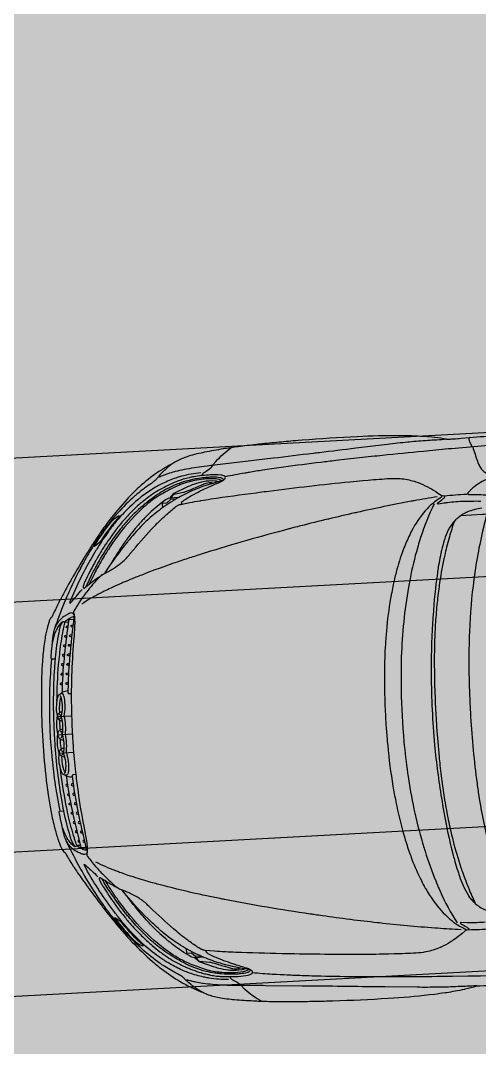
# Model space of a CAD drawing. Header units: millimetres. Extents: x 2622 to 2811, y 687 to 801.
# Drawn here: x 2656.037 to 2656.834, y 752.595 to 754.377 of the extents above; entities that cross this region are included whole.
import ezdxf

# ---------------------------------------------------------------- set-up
doc = ezdxf.new("R2010")
doc.units = ezdxf.units.MM
for name, color, linetype in [('automobile', 251, 'Continuous'), ('Quote', 252, 'Continuous'), ('Verde', 84, 'Continuous')]:
    doc.layers.add(name, color=color, linetype=linetype)
pattern_1 = [(0, (1295.01577, 297.66502), (0.0396875, 0.079375), [0, -0.079375])]

msp = doc.modelspace()

# ---------------------------------------------------------------- hatches: boundary and pattern name
at = {"layer": 'Verde'}
h = msp.add_hatch(dxfattribs=at)
h.set_pattern_fill('DOTS', color=256, scale=0.05, style=0)
h.set_pattern_definition(pattern_1)
h.paths.add_polyline_path([(2656.8528, 756.7765, -1), (2658.3051, 756.7765, -1)], flags=16)
h.paths.add_polyline_path([(2655.9701, 760.0463, -1), (2657.4224, 760.0463, -1)], flags=16)
h.paths.add_polyline_path([(2658.428, 756.4017, -1), (2659.8803, 756.4017, -1)], flags=16)
h.paths.add_polyline_path([(2658.9701, 752.7161, -1), (2658.7201, 752.7161, -1)], flags=16)
h.paths.add_polyline_path([(2656.7558, 761.5113), (2656.7758, 762.9548), (2658.6865, 763.0368), (2658.6729, 761.5342)], flags=16)
h.paths.add_polyline_path([(2648.2697, 763.5066, -1), (2649.7221, 763.5066, -1)], flags=16)
h.paths.add_polyline_path([(2661.1981, 756.1648, -1), (2662.6504, 756.1648, -1)], flags=16)
h.paths.add_polyline_path([(2645.2156, 762.8484, -1), (2646.6679, 762.8484, -1)], flags=16)
h.paths.add_polyline_path([(2666.8084, 756.1168, -1), (2665.3561, 756.1168, -1)], flags=16)
h.paths.add_polyline_path([(2668.5196, 756.0849, -1), (2667.0672, 756.0849, -1)], flags=16)
h.paths.add_polyline_path([(2659.2398, 753.4688), (2659.7778, 753.4688), (2659.7778, 753.7977), (2659.2398, 753.7977)], flags=24)
h.paths.add_polyline_path([(2657.0631, 761.9829), (2658.3775, 761.9829), (2658.3775, 762.6104), (2657.0631, 762.6104)], flags=8)
h.paths.add_polyline_path([(2645.1457, 760.0838), (2648.8816, 760.0838), (2648.8816, 760.5092), (2645.1457, 760.5092)], flags=24)
edge = h.paths.add_edge_path()
edge.add_arc((2655.3389, 763.2175), 0.7262, 0, 360)
edge = h.paths.add_edge_path()
edge.add_line((2652.9411, 759.9926), (2652.9411, 760.439))
edge.add_arc((2653.6321, 760.2158), 0.7262, 162.0983, 197.9017)
edge = h.paths.add_edge_path()
edge.add_line((2652.9411, 760.9907), (2652.9411, 762.1733))
edge.add_arc((2653.3627, 761.582), 0.7262, 125.4843, 234.5157)
edge = h.paths.add_edge_path()
edge.add_line((2653.1411, 762.2736), (2653.1411, 760.8905))
edge.add_arc((2653.3627, 761.582), 0.7262, 252.2383, 264.6596)
edge.add_arc((2653.6321, 760.2158), 0.7262, 117.657, 132.5446)
edge.add_line((2653.1411, 760.7508), (2653.1411, 759.6808))
edge.add_arc((2653.6321, 760.2158), 0.7262, 227.4554, 277.631)
edge.add_arc((2654.2121, 758.9543), 0.7262, 131.7452, 281.8496)
edge.add_arc((2654.9007, 757.7576), 0.7262, 137.9906, 311.1708)
edge.add_arc((2656.0975, 757.1075), 0.7262, 171.8021, 491.1708)
edge.add_arc((2654.9007, 757.7576), 0.7262, 351.8021, 461.8496)
edge.add_arc((2654.2121, 758.9543), 0.7262, 317.9906, 457.631)
edge.add_arc((2653.6321, 760.2158), 0.7262, 311.7452, 444.6596)
edge.add_arc((2653.3627, 761.582), 0.7262, 297.657, 467.7617)
h.paths.add_polyline_path([(2670.3991, 753.604), (2670.385, 753.3544), (2652.9411, 754.3402), (2652.9411, 754.5906)])
h.paths.add_polyline_path([(2655.3668, 755.7315), (2655.3668, 755.2512), (2654.9012, 755.2512), (2654.9012, 755.7315)])
h.paths.add_polyline_path([(2650.4411, 753.9961), (2650.4411, 756.6348), (2644.8148, 756.6348), (2645.1166, 751.0645), (2652.4095, 751.9524), (2654.0325, 752.2116), (2659.2011, 752.0885), (2663.2887, 752.4233), (2665.8401, 752.3935), (2670.441, 752.3673), (2670.4275, 752.8508), (2670.4774, 752.8521), (2670.4895, 754.6835), (2670.402, 754.6829), (2670.3824, 757.4302), (2666.929, 757.5151), (2661.3707, 757.601), (2661.3788, 758.7837), (2660.6997, 758.7884), (2660.7401, 764.7082), (2667.2279, 764.6639), (2667.1897, 759.0731), (2670.359, 759.0241), (2670.3592, 761.3795), (2670.4467, 761.3795), (2670.4366, 761.9587), (2670.3491, 761.9606), (2670.4287, 765.6196), (2669.6201, 765.5823), (2669.6184, 765.5404), (2669.4186, 765.5484), (2669.4196, 765.5731), (2660.4661, 765.147), (2657.3695, 765.0085), (2650.7649, 764.7194), (2644.3913, 764.4501), (2644.4761, 762.8848), (2653.0161, 762.8848), (2653.0161, 762.4598), (2653.1411, 762.4598), (2653.1411, 757.0598), (2653.0161, 757.0598), (2653.0161, 756.6348), (2652.9411, 756.6348), (2652.9411, 753.9961)])
h.paths.add_polyline_path([(2669.9501, 754.6583), (2669.9501, 754.178), (2669.4846, 754.178), (2669.4846, 754.6583)])
h.paths.add_polyline_path([(2669.4846, 754.1848), (2669.4846, 754.4352), (2652.9411, 755.3702), (2652.9411, 755.1198)])
h.paths.add_polyline_path([(2669.9501, 754.4089), (2669.9501, 754.178), (2669.6047, 754.178), (2670.4008, 754.133), (2670.4149, 754.3826)])
h = msp.add_hatch(dxfattribs=at)
h.set_pattern_fill('DOTS', color=256, scale=0.05, style=0)
h.set_pattern_definition(pattern_1)
h.paths.add_polyline_path([(2652.9411, 754.5906), (2652.9411, 754.3402), (2662.3729, 753.8072, -0.562006), (2662.4752, 753.8014), (2669.9123, 753.3811), (2669.92, 753.631)])
h.paths.add_polyline_path([(2662.534, 753.6573), (2662.9602, 753.6573), (2662.9602, 753.887), (2662.534, 753.887)], flags=25)
h.paths.add_polyline_path([(2651.5435, 755.985), (2650.4411, 755.9202), (2650.4411, 753.9961), (2652.9411, 753.9961), (2652.9411, 756.0669), (2652.9407, 756.0669), (2652.9411, 756.0877), (2652.9411, 756.6348), (2650.4411, 756.6348), (2650.4411, 755.9954), (2651.5391, 756.0598)])
h.paths.add_polyline_path([(2669.9368, 754.178), (2669.6047, 754.178), (2669.9363, 754.1593)])
h.paths.add_polyline_path([(2669.4846, 754.1848), (2669.4846, 754.4352), (2652.9411, 755.3702), (2652.9411, 755.1198)])

# ---------------------------------------------------------------- linework, layer by layer
at = {"layer": 'automobile'}
for p, q in [((2656.304, 753.6097), (2656.304, 753.6097)), ((2656.357, 753.5932), (2656.3571, 753.5932)), ((2656.1011, 753.1692), (2656.1256, 753.1705)), ((2656.1022, 753.1373), (2656.1273, 753.1387)), ((2656.1046, 753.1055), (2656.1291, 753.1069)), ((2656.4055, 752.7121), (2656.4056, 752.7121)), ((2656.3546, 752.6898), (2656.3546, 752.6898))]:
    msp.add_line(p, q, dxfattribs=at)
for points in [[(2656.7769, 753.6501, 0.021604), (2656.7565, 753.6533), (2656.7557, 753.6533, 0.012269), (2656.7389, 753.6548, 0.005683), (2656.7237, 753.6556), (2656.7216, 753.6557, 0.007499), (2656.7023, 753.6562, 0.013527), (2656.6316, 753.655), (2656.6219, 753.6546, 0.009671), (2656.5261, 753.6485), (2656.519, 753.6479, 0.002964), (2656.4861, 753.645, 0.002676), (2656.4528, 753.6417, 0.002031), (2656.4424, 753.6405), (2656.438, 753.64, 0.001672), (2656.4233, 753.6383, 0.002952), (2656.4153, 753.6373), (2656.412, 753.6368, 0.006248), (2656.3993, 753.635, 0.000515), (2656.3899, 753.6335), (2656.389, 753.6334, 0.009106), (2656.3567, 753.6276, 0.004007), (2656.3533, 753.6269), (2656.3507, 753.6263, 0.012153), (2656.3359, 753.6228, 0.018519), (2656.3249, 753.6194), (2656.3248, 753.6194, 0.020061), (2656.3154, 753.6157), (2656.3146, 753.6153, 0.031275), (2656.3051, 753.6104, -0.001922), (2656.3005, 753.6077), (2656.2986, 753.6066, -0.007542), (2656.2915, 753.6026, 0.001355), (2656.2905, 753.602, 0.012838), (2656.2839, 753.5981), (2656.2818, 753.5968, 0.011519), (2656.2732, 753.5911), (2656.2717, 753.5902, 0.012847), (2656.2628, 753.5837, 0.033566), (2656.2328, 753.5571), (2656.2309, 753.5553, 0.0098), (2656.2222, 753.5462, 0.02217), (2656.1911, 753.509, 0.012327), (2656.1761, 753.4884), (2656.1753, 753.4871, 0.0071), (2656.1648, 753.4716), (2656.1626, 753.4682, 0.002771), (2656.1575, 753.4602, 0.004165), (2656.1457, 753.4412, 0.004159), (2656.1384, 753.429), (2656.1352, 753.4235, 0.002426), (2656.1269, 753.4092, 0.001948), (2656.1236, 753.4034), (2656.1208, 753.3985, 0.008611), (2656.1066, 753.3722, 0.003492), (2656.1039, 753.3669), (2656.1016, 753.3624, 0.015568), (2656.0919, 753.3415, -0.285642), (2656.0904, 753.3404), (2656.0903, 753.3404, 0.282742), (2656.0895, 753.3399, 0.041853), (2656.0843, 753.3245), (2656.0842, 753.3245, 0.001076), (2656.083, 753.3196, 0.014369), (2656.081, 753.3103), (2656.0804, 753.3072, 0.006749), (2656.0795, 753.302), (2656.0795, 753.3017, 0.019467), (2656.076, 753.2727), (2656.0755, 753.2666, 0.012057), (2656.074, 753.2393, 0.000481), (2656.074, 753.2389, 0.014627), (2656.074, 753.1715, 0.013), (2656.0779, 753.1002, 0.014627), (2656.0853, 753.0332, 0.000481), (2656.0854, 753.0329, 0.012057), (2656.0899, 753.0058), (2656.0911, 752.9998, 0.019467), (2656.0977, 752.9714), (2656.0978, 752.9711, 0.006749), (2656.0992, 752.9661), (2656.1001, 752.963, 0.014369), (2656.1031, 752.954, 0.001076), (2656.1049, 752.9492), (2656.1049, 752.9492, 0.041853), (2656.1118, 752.9345, 0.282742), (2656.1126, 752.9341), (2656.1128, 752.9341, -0.285642), (2656.1144, 752.9332, 0.015568), (2656.1263, 752.9135), (2656.129, 752.9093, 0.003492), (2656.1323, 752.9042, 0.008611), (2656.1493, 752.8797), (2656.1527, 752.8751, 0.001948), (2656.1566, 752.8697, 0.002426), (2656.1664, 752.8564), (2656.1702, 752.8513, 0.004159), (2656.1788, 752.84, 0.004165), (2656.1926, 752.8224, 0.002771), (2656.1986, 752.815), (2656.2011, 752.8119, 0.0071), (2656.2132, 752.7976), (2656.2142, 752.7964, 0.012327), (2656.2313, 752.7776, 0.02217), (2656.2664, 752.7441, 0.0098), (2656.276, 752.7359), (2656.2781, 752.7343, 0.033566), (2656.3109, 752.7112, 0.012847), (2656.3204, 752.7058), (2656.322, 752.7049, 0.011519), (2656.3312, 752.7002), (2656.3333, 752.6992, 0.012838), (2656.3403, 752.6961, 0.001355), (2656.3415, 752.6956, -0.007542), (2656.3489, 752.6924), (2656.351, 752.6915, -0.001922), (2656.3558, 752.6893, 0.031275), (2656.3658, 752.6854), (2656.3666, 752.6852, 0.020061), (2656.3763, 752.6826), (2656.3765, 752.6825, 0.018519), (2656.3877, 752.6804, 0.012153), (2656.4029, 752.6785), (2656.4055, 752.6782, 0.004007), (2656.4089, 752.6779, 0.009106), (2656.4417, 752.6757), (2656.4426, 752.6756, 0.000515), (2656.4521, 752.6752, 0.006248), (2656.4649, 752.6748), (2656.4683, 752.6747, 0.002952), (2656.4764, 752.6746, 0.001672), (2656.4911, 752.6745), (2656.4956, 752.6744, 0.002031), (2656.5061, 752.6744, 0.002676), (2656.5395, 752.6748, 0.002964), (2656.5725, 752.6755), (2656.5796, 752.6757, 0.009671), (2656.6755, 752.6802), (2656.6852, 752.6808, 0.013527), (2656.7557, 752.6874, 0.007499), (2656.7748, 752.69), (2656.7768, 752.6903, 0.005683), (2656.7919, 752.6928, 0.012269), (2656.8084, 752.6961), (2656.8092, 752.6962, 0.021604), (2656.8291, 752.7017)], [(2656.7769, 753.6501, 0.002893), (2656.8017, 753.6519), (2656.817, 753.6532, 0.002102), (2656.9142, 753.6616)], [(2656.8174, 753.6532, 0.411595), (2656.8155, 753.651, 0.052807), (2656.8159, 753.6487, 0.032965), (2656.8168, 753.6461), (2656.8201, 753.6387, 0.182493), (2656.8214, 753.6374), (2656.822, 753.6372, -0.210702), (2656.8222, 753.6369, 0.007301), (2656.8305, 753.6119, 0.013348), (2656.8319, 753.6083), (2656.8324, 753.6071, 0.058917), (2656.8364, 753.5998), (2656.8366, 753.5996, 0.008838), (2656.8371, 753.599, 0.039979), (2656.8398, 753.5959, 0.050084), (2656.8433, 753.5933), (2656.8444, 753.5926, 0.067489), (2656.8563, 753.5874, -0.155365), (2656.8576, 753.5865), (2656.8585, 753.5854)], [(2656.7769, 753.6501, -0.001965), (2656.7601, 753.6489, 0.001294), (2656.7486, 753.6482), (2656.7445, 753.6479, 0.005751), (2656.7118, 753.6453, 0.000409), (2656.7111, 753.6452), (2656.7097, 753.6451, 0.006965), (2656.6741, 753.6413), (2656.6191, 753.6346, 0.000725), (2656.5561, 753.6269, -0.000525), (2656.5454, 753.6256, -0.000391), (2656.4756, 753.6172), (2656.4133, 753.6097, -0.002493), (2656.3738, 753.6051, 0.003676), (2656.3613, 753.6036), (2656.356, 753.603, 0.016487), (2656.3212, 753.5975, 0.014226), (2656.3057, 753.594), (2656.3044, 753.5937, 0.020733), (2656.2932, 753.5904), (2656.2912, 753.5897, 0.016399), (2656.2851, 753.5874, 0.006991), (2656.2781, 753.5843)], [(2656.3527, 753.5872, -0.095004), (2656.3537, 753.59, -0.035926), (2656.354, 753.5905, -0.030902), (2656.3552, 753.5918, -0.073346), (2656.3572, 753.5933, 0.076763), (2656.3688, 753.602, 0.061181), (2656.371, 753.6049, -0.02903), (2656.3723, 753.6068), (2656.3732, 753.6079, -0.022097), (2656.3763, 753.6117, -0.053017), (2656.4029, 753.6356)], [(2656.9082, 753.6448), (2656.7855, 753.6338, 0.001617), (2656.7634, 753.6318), (2656.7366, 753.6292, 0.002002), (2656.6657, 753.6221, 0.000925), (2656.6468, 753.6201), (2656.6461, 753.6201, 0.001542), (2656.6051, 753.6155), (2656.5844, 753.6132, 0.002169), (2656.5586, 753.6101, 0.003739), (2656.4941, 753.6017, 0.003214), (2656.4613, 753.597), (2656.4581, 753.5965, 0.004421), (2656.434, 753.5927, 0.000082), (2656.4278, 753.5916), (2656.4265, 753.5914, 0.008517), (2656.3925, 753.585)], [(2656.3051, 753.6104, 0.045339), (2656.2925, 753.6013, 0.00519), (2656.2899, 753.5989, 0.007269), (2656.2876, 753.5967), (2656.2872, 753.5963, 0.007264), (2656.2838, 753.593), (2656.2832, 753.5924, 0.021449), (2656.2747, 753.5828, 0.001517), (2656.2733, 753.5811, -0.038686), (2656.271, 753.5787, -0.014747), (2656.268, 753.5761), (2656.2673, 753.5755, -0.023216), (2656.2618, 753.5716, 0.026217), (2656.2399, 753.5553, 0.007355), (2656.236, 753.552), (2656.2354, 753.5514, 0.032139), (2656.2062, 753.5224), (2656.2036, 753.5194, 0.01026), (2656.1967, 753.5114, 0.031068), (2656.1627, 753.4638), (2656.1616, 753.4619, 0.00963), (2656.1531, 753.4477, 0.004314), (2656.1451, 753.4335, 0.00526), (2656.1413, 753.4263), (2656.1412, 753.4261, 0.01346), (2656.1224, 753.3877), (2656.1221, 753.387, 0.006823), (2656.1179, 753.3774, 0.01344), (2656.1002, 753.3322, 0.002183), (2656.0976, 753.3251), (2656.0964, 753.3217)], [(2656.3503, 753.5918, 0.046212), (2656.3168, 753.5859, 0.012813), (2656.3094, 753.5836), (2656.3072, 753.5829, 0.03409), (2656.2837, 753.5733, 0.008485), (2656.2792, 753.5709), (2656.2768, 753.5697, 0.017709), (2656.2664, 753.5637), (2656.2646, 753.5625, 0.029188), (2656.2445, 753.5482, 0.005231), (2656.2424, 753.5465), (2656.2407, 753.5451, 0.031007), (2656.2141, 753.5197, 0.014931), (2656.2048, 753.5091), (2656.2011, 753.5045, 0.010951), (2656.193, 753.4943), (2656.1928, 753.494, 0.004534), (2656.19, 753.4902, 0.016613), (2656.1715, 753.4626, 0.0062), (2656.1665, 753.4545), (2656.1638, 753.45, 0.037186), (2656.1231, 753.368, 0.018721), (2656.1231, 753.3678, 0.096782), (2656.1229, 753.3664, 0.217467), (2656.123, 753.366, 0.390746), (2656.1243, 753.3662, 0.009147), (2656.1442, 753.3897)], [(2656.3177, 753.5377, -0.376635), (2656.3172, 753.5411), (2656.3172, 753.5411, -0.091427), (2656.318, 753.5421, -0.03135), (2656.3352, 753.5531, -0.005311), (2656.3379, 753.5545), (2656.3421, 753.5567, -0.012475), (2656.3568, 753.564), (2656.3622, 753.5665, -0.00144), (2656.364, 753.5674, -0.009893), (2656.3831, 753.5757, 0.045955), (2656.388, 753.5782), (2656.3886, 753.5786, 0.070369), (2656.3922, 753.5817, 0.100698), (2656.3928, 753.5828), (2656.3928, 753.5828, 0.212737), (2656.3926, 753.5848), (2656.3925, 753.5849, 0.116942), (2656.3917, 753.5857, 0.077301), (2656.3886, 753.5871), (2656.3883, 753.5872, 0.041117), (2656.3849, 753.5879, 0.040812), (2656.3673, 753.5884, 0.011559), (2656.3525, 753.5872), (2656.3511, 753.5871, 0.018761), (2656.3379, 753.5852, 0.008154), (2656.3343, 753.5845), (2656.3328, 753.5842, 0.003506), (2656.3298, 753.5835, 0.022797), (2656.32, 753.5808), (2656.3196, 753.5807, 0.006839), (2656.3139, 753.5788, 0.012037), (2656.3056, 753.5756), (2656.3039, 753.5749, 0.038629), (2656.2763, 753.561), (2656.2737, 753.5594, 0.007783), (2656.2698, 753.557, 0.034129), (2656.2453, 753.5386), (2656.2445, 753.5379, 0.014982), (2656.2369, 753.531, 0.008535), (2656.2249, 753.5189, 0.010433), (2656.22, 753.5136), (2656.2199, 753.5134, 0.014535), (2656.2047, 753.4952, 0.003291), (2656.2035, 753.4937), (2656.2016, 753.4911, 0.009666), (2656.1921, 753.4782, 0.012918), (2656.1819, 753.4629), (2656.1793, 753.4587, 0.005624), (2656.1733, 753.449, 0.006806), (2656.1684, 753.4406), (2656.1677, 753.4392, 0.016774), (2656.1517, 753.4085), (2656.1515, 753.4081, 0.001913), (2656.1485, 753.4018, 0.034616), (2656.1466, 753.3967, 0.018602), (2656.1464, 753.3959), (2656.1463, 753.3954, 0.077961), (2656.1461, 753.393, 0.348633), (2656.1472, 753.3919, 0.19476), (2656.1478, 753.392, 0.010855), (2656.1539, 753.3966, -0.001068), (2656.16, 753.4014, -0.012672), (2656.1687, 753.4079), (2656.1693, 753.4083, -0.013817), (2656.1806, 753.4159, -0.024574), (2656.1839, 753.4178, 0.00831), (2656.19, 753.4209, 0.014659), (2656.1965, 753.4247), (2656.1987, 753.426, 0.029311), (2656.2115, 753.435, 0.020996), (2656.217, 753.4398), (2656.2176, 753.4404, 0.02706), (2656.2224, 753.4453), (2656.2241, 753.4473, 0.003297), (2656.2284, 753.4525, -0.011976), (2656.2648, 753.4941, -0.01056), (2656.2748, 753.5045), (2656.2757, 753.5054, -0.010576), (2656.2871, 753.5164), (2656.2889, 753.5181, -0.020466), (2656.305, 753.5317, -0.003185), (2656.3081, 753.5341, -0.036121), (2656.3099, 753.5353, -0.026696), (2656.3121, 753.5363, -0.05213), (2656.315, 753.5372), (2656.3311, 753.5403, -0.004894), (2656.3491, 753.5436), (2656.3504, 753.5438, -0.006376), (2656.3676, 753.5466, -0.003578), (2656.4466, 753.5575), (2656.452, 753.5582, -0.000614), (2656.4684, 753.5603, -0.006787), (2656.6091, 753.5765, -0.004373), (2656.6316, 753.5786), (2656.6405, 753.5794, -0.005699), (2656.6787, 753.5821, -0.034615), (2656.6953, 753.582), (2656.6963, 753.5819, -0.055797), (2656.7209, 753.5772), (2656.7216, 753.577, -0.006537), (2656.7233, 753.5764, -0.032912), (2656.7397, 753.5696), (2656.7414, 753.5688, -0.009575), (2656.7465, 753.5661, -0.023465), (2656.7618, 753.5569), (2656.7675, 753.553, -0.555112), (2656.7674, 753.5494, 0.04001), (2656.7559, 753.5414), (2656.7554, 753.5411, 0.035848), (2656.7433, 753.5297, 0.058677), (2656.7188, 753.4957), (2656.7184, 753.4951, 0.012665), (2656.7129, 753.4846, 0.012702), (2656.7075, 753.473), (2656.7069, 753.4716, 0.012623), (2656.7015, 753.4581, 0.025431), (2656.6893, 753.4196), (2656.6892, 753.4191, 0.007463), (2656.6865, 753.4079, 0.010247), (2656.6809, 753.381), (2656.6808, 753.3807, 0.00424), (2656.6796, 753.3742, 0.020326), (2656.6724, 753.3178), (2656.6723, 753.3167, 0.007835), (2656.6704, 753.2899, 0.018101), (2656.6691, 753.2186), (2656.6692, 753.2121, 0.005848), (2656.6699, 753.187, 0.007092), (2656.672, 753.1502, 0.005848), (2656.674, 753.1252), (2656.6746, 753.1187, 0.018101), (2656.6838, 753.048, 0.007835), (2656.6886, 753.0216), (2656.6888, 753.0204, 0.020326), (2656.7021, 752.9652, 0.00424), (2656.704, 752.9589), (2656.7041, 752.9585, 0.010247), (2656.7126, 752.9324, 0.007463), (2656.7166, 752.9216), (2656.7167, 752.9211, 0.025431), (2656.7331, 752.8842, 0.012623), (2656.7399, 752.8714), (2656.7407, 752.8701, 0.012702), (2656.7473, 752.8591, 0.012665), (2656.754, 752.8492), (2656.7544, 752.8487, 0.058677), (2656.7825, 752.8176, 0.035848), (2656.7958, 752.8076), (2656.7963, 752.8073, 0.04001), (2656.8086, 752.8007, -0.555112), (2656.8091, 752.7971), (2656.8038, 752.7926, -0.023465), (2656.7897, 752.7817, -0.009575), (2656.7849, 752.7786), (2656.7833, 752.7775, -0.032912), (2656.7677, 752.769, -0.006537), (2656.7661, 752.7682), (2656.7655, 752.768, -0.055797), (2656.7415, 752.7606), (2656.7405, 752.7604, -0.034615), (2656.724, 752.7584, -0.005699), (2656.6858, 752.757), (2656.6768, 752.7567, -0.004373), (2656.6543, 752.7563, -0.006787), (2656.5126, 752.757, -0.000614), (2656.4961, 752.7573), (2656.4907, 752.7574, -0.003578), (2656.4109, 752.7596, -0.006376), (2656.3935, 752.7605), (2656.3922, 752.7605, -0.004894), (2656.3739, 752.7618), (2656.3576, 752.7631, -0.05213), (2656.3546, 752.7637, -0.026696), (2656.3524, 752.7645, -0.036121), (2656.3504, 752.7655, -0.003185), (2656.347, 752.7675, -0.020466), (2656.3296, 752.7793), (2656.3276, 752.7808, -0.010576), (2656.315, 752.7904), (2656.314, 752.7912, -0.01056), (2656.3029, 752.8005, -0.011976), (2656.2623, 752.8378, 0.003297), (2656.2573, 752.8425), (2656.2555, 752.8443, 0.02706), (2656.2502, 752.8487), (2656.2495, 752.8492, 0.020996), (2656.2436, 752.8533, 0.029311), (2656.2298, 752.8609), (2656.2275, 752.862, 0.014659), (2656.2206, 752.865, 0.00831), (2656.2142, 752.8675, -0.024574), (2656.2107, 752.869, -0.013817), (2656.1986, 752.8752), (2656.198, 752.8756, -0.012672), (2656.1886, 752.8811, -0.001068), (2656.182, 752.8852, 0.010855), (2656.1755, 752.8891, 0.19476), (2656.1748, 752.8892, 0.348633), (2656.1739, 752.8879, 0.077961), (2656.1743, 752.8856), (2656.1745, 752.8851, 0.018602), (2656.1748, 752.8843, 0.034616), (2656.1773, 752.8795, 0.001913), (2656.181, 752.8735), (2656.1812, 752.8732, 0.016774), (2656.2004, 752.8444), (2656.2013, 752.8431, 0.006806), (2656.2071, 752.8353, 0.005624), (2656.2141, 752.8263), (2656.2171, 752.8224, 0.012918), (2656.2289, 752.8083, 0.009666), (2656.2398, 752.7965), (2656.242, 752.7942, 0.003291), (2656.2433, 752.7928, 0.014535), (2656.2604, 752.7764), (2656.2606, 752.7762, 0.010433), (2656.266, 752.7715, 0.008535), (2656.2793, 752.7608, 0.014982), (2656.2876, 752.7547), (2656.2885, 752.7541, 0.034129), (2656.3148, 752.7385, 0.007783), (2656.319, 752.7365), (2656.3217, 752.7353, 0.038629), (2656.3507, 752.7245), (2656.3525, 752.7239, 0.012037), (2656.3611, 752.7217, 0.006839), (2656.367, 752.7204), (2656.3673, 752.7203, 0.022797), (2656.3773, 752.7187, 0.003506), (2656.3805, 752.7184), (2656.382, 752.7182, 0.008154), (2656.3856, 752.7179, 0.018761), (2656.399, 752.7176), (2656.4003, 752.7176, 0.011559), (2656.4152, 752.718, 0.040812), (2656.4326, 752.7204, 0.041117), (2656.436, 752.7215), (2656.4363, 752.7216, 0.077301), (2656.4392, 752.7233, 0.116942), (2656.4399, 752.7243), (2656.4399, 752.7243, 0.212737), (2656.4399, 752.7264), (2656.4399, 752.7264, 0.100698), (2656.4392, 752.7274, 0.070369), (2656.4353, 752.7301), (2656.4347, 752.7304, 0.045955), (2656.4295, 752.7324, -0.009893), (2656.4097, 752.7385, -0.00144), (2656.4078, 752.7392), (2656.4021, 752.7411, -0.012475), (2656.3866, 752.7467), (2656.3822, 752.7485, -0.005311), (2656.3794, 752.7496, -0.03135), (2656.3611, 752.7587, -0.091427), (2656.3602, 752.7595), (2656.3602, 752.7595, -0.376635), (2656.3603, 752.7629)], [(2656.3899, 753.5795, 0.250895), (2656.3865, 753.5828), (2656.3861, 753.5829, 0.032381), (2656.3834, 753.5835, 0.044038), (2656.3715, 753.5844), (2656.3696, 753.5843, 0.014085), (2656.3617, 753.5839, 0.029956), (2656.3382, 753.5807, 0.015277), (2656.3298, 753.5788), (2656.3278, 753.5783, 0.021146), (2656.313, 753.5737, 0.03413), (2656.2942, 753.5656), (2656.2923, 753.5646, 0.029919), (2656.2789, 753.5566), (2656.2754, 753.5542, 0.009735), (2656.2659, 753.5474, 0.026024), (2656.2391, 753.5254, 0.01646), (2656.23, 753.5166), (2656.2296, 753.5161, 0.021999), (2656.2124, 753.4966), (2656.2116, 753.4955, 0.002898), (2656.2103, 753.4939, 0.019519), (2656.1914, 753.4677), (2656.1892, 753.4644, 0.005978), (2656.1847, 753.4575, 0.018231), (2656.1676, 753.4281), (2656.1675, 753.4278, 0.001193), (2656.1623, 753.4181, 0.020795), (2656.1511, 753.3945)], [(2656.3873, 753.5781, 0.070535), (2656.3821, 753.5803), (2656.3819, 753.5804, 0.038292), (2656.3767, 753.5813, 0.052123), (2656.3579, 753.5813), (2656.3577, 753.5813, 0.000087), (2656.3546, 753.581, 0.022756), (2656.3399, 753.5787, 0.006096), (2656.3372, 753.5782), (2656.3353, 753.5777, 0.054374), (2656.3089, 753.5687), (2656.303, 753.566, 0.027108), (2656.2781, 753.5527, 0.016016), (2656.2712, 753.5482), (2656.2705, 753.5477, 0.048087), (2656.2402, 753.5219), (2656.235, 753.5165, 0.048212), (2656.1931, 753.4639, 0.000309), (2656.189, 753.4575), (2656.1886, 753.4569, 0.015931), (2656.1731, 753.4312), (2656.1715, 753.4284, 0.009235), (2656.1655, 753.4173, 0.012384), (2656.1566, 753.3988)], [(2656.8585, 753.5854), (2656.8585, 753.5854, 0.041688), (2656.8386, 753.5767, 0.033978), (2656.8263, 753.569), (2656.8257, 753.5685, 0.068747), (2656.8139, 753.5571, 0.062827), (2656.8137, 753.5568), (2656.8137, 753.5567, 0.045779), (2656.8135, 753.5561, -0.331329), (2656.8114, 753.5544, 0.004809), (2656.7731, 753.5517)], [(2656.3882, 753.5783, 0.040419), (2656.3422, 753.5636), (2656.3395, 753.5625, 0.030559), (2656.3119, 753.5491), (2656.3083, 753.5471, 0.007659), (2656.3021, 753.5434, 0.031156), (2656.2744, 753.5242), (2656.2738, 753.5237, 0.014431), (2656.2624, 753.5142, 0.037345), (2656.2316, 753.4825, 0.001109), (2656.2239, 753.4732), (2656.2228, 753.4719, 0.032045), (2656.1834, 753.4175)], [(2656.3806, 753.5765, 0.071794), (2656.3749, 753.5777, 0.063356), (2656.3546, 753.5764), (2656.3523, 753.576, 0.004636), (2656.3509, 753.5757, 0.045167), (2656.3352, 753.5709, 0.013376), (2656.3263, 753.5669), (2656.3044, 753.5566, 0.08937), (2656.3019, 753.5548, 0.050736), (2656.2966, 753.5481)], [(2656.2981, 753.5482), (2656.3026, 753.5544, -0.190255), (2656.3034, 753.5549), (2656.3203, 753.5582, 0.029627), (2656.3223, 753.5587, 0.032475), (2656.3356, 753.5639, -0.012723), (2656.3456, 753.5683), (2656.3531, 753.5714, -0.014645), (2656.3597, 753.5739, -0.052247), (2656.3649, 753.5751), (2656.3652, 753.5751, -0.145769), (2656.3717, 753.574)], [(2656.7607, 753.5503, 0.004156), (2656.7204, 753.5434, 0.001535), (2656.7178, 753.5429), (2656.7156, 753.5425, 0.008689), (2656.621, 753.5232), (2656.6194, 753.5228, 0.001179), (2656.6174, 753.5224, 0.002584), (2656.572, 753.5118), (2656.5707, 753.5115, 0.004005), (2656.524, 753.4999, 0.001041), (2656.5117, 753.4968, 0.000028), (2656.504, 753.4947), (2656.5031, 753.4945, 0.012148), (2656.3582, 753.453, 0.001466), (2656.351, 753.4508), (2656.348, 753.4498, 0.002195), (2656.325, 753.4423, 0.002587), (2656.3124, 753.4381), (2656.309, 753.437, 0.010771), (2656.2477, 753.4146, 0.002136), (2656.2375, 753.4106), (2656.2312, 753.4081, 0.004705), (2656.2245, 753.4053), (2656.2203, 753.4035, 0.002913), (2656.2134, 753.4006, 0.006061), (2656.1967, 753.3931), (2656.1941, 753.3919, 0.00742), (2656.1826, 753.3863, 0.002127), (2656.1761, 753.3831, 0.014141), (2656.1591, 753.3737), (2656.1588, 753.3736, 0.014196), (2656.1436, 753.3641)], [(2656.3116, 753.5489), (2656.2969, 753.5481, 0.029126), (2656.2959, 753.548, 0.093153), (2656.2912, 753.5463), (2656.2911, 753.5462, 0.019501), (2656.289, 753.5448, 0.036423), (2656.2609, 753.5214), (2656.2596, 753.5202, 0.008687), (2656.2528, 753.5134, 0.014351), (2656.2404, 753.4999, 0.004907), (2656.2366, 753.4954), (2656.2341, 753.4923, 0.016955), (2656.2205, 753.4747), (2656.2194, 753.4733, 0.006738), (2656.2131, 753.4643, 0.019121), (2656.1927, 753.4316)], [(2656.3071, 753.5464), (2656.2979, 753.5458, 0.173728), (2656.2977, 753.5457), (2656.2909, 753.5395, -0.173728), (2656.2906, 753.5394), (2656.2835, 753.539, 0.414214), (2656.2831, 753.5386), (2656.2836, 753.5312)], [(2656.8365, 753.5424, 0.008653), (2656.8197, 753.5424), (2656.8097, 753.5423, 0.007856), (2656.8036, 753.5421, 0.019312), (2656.7749, 753.5397, 0.007537), (2656.7723, 753.5394), (2656.7624, 753.5378, -0.800549), (2656.7615, 753.54), (2656.7645, 753.5421, 0.033531), (2656.7724, 753.5482, 0.129475), (2656.774, 753.5506, 0.539089), (2656.7731, 753.5517, 0.000131), (2656.7721, 753.5517, -0.168978), (2656.768, 753.5527), (2656.7675, 753.553)], [(2656.8137, 753.5568, 0.535638), (2656.8152, 753.5546), (2656.827, 753.5543, -0.00821), (2656.8632, 753.5531)], [(2656.7552, 753.5379, 0.038665), (2656.7318, 753.4798), (2656.7305, 753.4758, 0.007335), (2656.7262, 753.4614, 0.020536), (2656.7134, 753.4082, 0.005843), (2656.7112, 753.3964), (2656.7107, 753.3934, 0.034968), (2656.6983, 753.2725), (2656.6983, 753.2702, 0.012353), (2656.6979, 753.2151, 0.018727), (2656.7028, 753.1253, 0.012353), (2656.7092, 753.0706), (2656.7096, 753.0683, 0.034968), (2656.7351, 752.9495), (2656.736, 752.9466, 0.005843), (2656.7394, 752.9351, 0.020536), (2656.758, 752.8836, 0.007335), (2656.7639, 752.8697), (2656.7656, 752.8659, 0.038665), (2656.7953, 752.8108)], [(2656.8379, 753.5305, 0.031632), (2656.8257, 753.5282), (2656.825, 753.528, 0.037518), (2656.8133, 753.5241), (2656.8124, 753.5237, 0.017894), (2656.8091, 753.5222, 0.0526), (2656.7967, 753.5141, 0.028603), (2656.7927, 753.5105), (2656.7924, 753.5102, 0.045311), (2656.7837, 753.4995), (2656.7835, 753.4993, 0.033543), (2656.7798, 753.4928, 0.041276), (2656.773, 753.4758, 0.000288), (2656.7727, 753.4746), (2656.7726, 753.4745, 0.016171), (2656.7681, 753.4574), (2656.7677, 753.4559, 0.007925), (2656.766, 753.4479, 0.007699), (2656.763, 753.4316), (2656.7625, 753.4286, 0.006276), (2656.7609, 753.418, 0.019481), (2656.7533, 753.3441, 0.000877), (2656.7526, 753.3329), (2656.7525, 753.3313, 0.016363), (2656.75, 753.2383, 0.002605), (2656.7501, 753.2339, 0.0194), (2656.7567, 753.1124, 0.002605), (2656.7572, 753.108, 0.016363), (2656.7699, 753.0158), (2656.7701, 753.0143, 0.000877), (2656.7721, 753.0032, 0.019481), (2656.7877, 752.9306, 0.006276), (2656.7905, 752.9202), (2656.7913, 752.9173, 0.007699), (2656.7961, 752.9014, 0.007925), (2656.7987, 752.8937), (2656.7992, 752.8922, 0.016171), (2656.8056, 752.8757), (2656.8057, 752.8756, 0.000288), (2656.8061, 752.8745, 0.041276), (2656.8147, 752.8583, 0.033543), (2656.8191, 752.8523), (2656.8194, 752.852, 0.045311), (2656.8292, 752.8424), (2656.8295, 752.8422, 0.028603), (2656.8338, 752.839, 0.0526), (2656.847, 752.8323, 0.017894)], [(2657.1206, 753.5066, 0.001717), (2657.1135, 753.5074), (2657.1101, 753.5078, 0.003908), (2657.0927, 753.5095, 0.011261), (2656.947, 753.5197, 0.00156), (2656.9363, 753.5202), (2656.9274, 753.5205, 0.007025), (2656.8917, 753.5215), (2656.8808, 753.5216, 0.01358), (2656.8668, 753.5214, 0.011014), (2656.8523, 753.5205, -0.007675), (2656.8391, 753.5196), (2656.8012, 753.5175)], [(2656.8467, 753.52, 0.028017), (2656.8269, 753.4263), (2656.8263, 753.4228, 0.006171), (2656.8241, 753.4071, 0.022083), (2656.8165, 753.3168, 0.003567), (2656.8161, 753.3046), (2656.816, 753.3009, 0.019757), (2656.8177, 753.1848, 0.000693), (2656.8186, 753.1686, 0.019757), (2656.8297, 753.053), (2656.8302, 753.0493, 0.003567), (2656.8319, 753.0372, 0.022083), (2656.8494, 752.9484, 0.006171), (2656.8533, 752.933), (2656.8542, 752.9296, 0.028017), (2656.8842, 752.8385)], [(2656.79, 753.5076, 0.011903), (2656.7817, 753.4809), (2656.7812, 753.4793, 0.008305), (2656.7768, 753.4628, 0.005159), (2656.7736, 753.4493, 0.002435), (2656.7726, 753.4444), (2656.7722, 753.4429, 0.018774), (2656.7639, 753.3957), (2656.7637, 753.3943, 0.010617), (2656.76, 753.3627, 0.009968), (2656.7573, 753.3282), (2656.7571, 753.3233, 0.00875), (2656.7558, 753.2903, 0.00699), (2656.7555, 753.2543), (2656.7556, 753.2519, 0.002773), (2656.7557, 753.2414, 0.006606), (2656.7573, 753.1895, 0.002587), (2656.758, 753.1762), (2656.7583, 753.1706, 0.002587), (2656.7591, 753.1573, 0.006606), (2656.7632, 753.1055, 0.002773), (2656.7642, 753.0951), (2656.7644, 753.0927, 0.00699), (2656.7686, 753.0569, 0.00875), (2656.7735, 753.0243), (2656.7743, 753.0195, 0.009968), (2656.7807, 752.9854, 0.010617), (2656.7879, 752.9544), (2656.7882, 752.953, 0.018774), (2656.8017, 752.907), (2656.8022, 752.9056, 0.002435), (2656.8038, 752.9008, 0.005159), (2656.8085, 752.8878, 0.008305), (2656.8147, 752.8719), (2656.8153, 752.8703, 0.011903), (2656.8265, 752.8447)], [(2656.1804, 753.4158, 0.007785), (2656.1796, 753.4152), (2656.1788, 753.4147, 0.05452), (2656.1739, 753.4105, 0.026615), (2656.1519, 753.3849, 0.000711), (2656.1498, 753.3821), (2656.1498, 753.3821, 0.032475), (2656.1304, 753.3529, 0.205927), (2656.1298, 753.3476, -0.04634), (2656.1311, 753.341), (2656.1312, 753.3407, -0.020793), (2656.1313, 753.3379, -0.027688), (2656.1306, 753.314, 0.001254), (2656.1302, 753.3097), (2656.1294, 753.2997, 0.014075), (2656.1261, 753.2397), (2656.1259, 753.2358, 0.006589), (2656.1255, 753.2053, 0.009439), (2656.1264, 753.1584, 0.004435), (2656.1271, 753.1432), (2656.1276, 753.1342, 0.004435), (2656.1286, 753.119, 0.009439), (2656.1328, 753.0723, 0.006589), (2656.1366, 753.042), (2656.1372, 753.0381, 0.014075), (2656.147, 752.9788), (2656.1489, 752.969, 0.001254), (2656.1498, 752.9648, -0.027688), (2656.1532, 752.9411, -0.020793), (2656.1533, 752.9383), (2656.1533, 752.938, -0.04634), (2656.1527, 752.9313, 0.205927), (2656.1539, 752.926, 0.032475), (2656.1764, 752.8992), (2656.1764, 752.8992, 0.000711), (2656.1788, 752.8967, 0.026615), (2656.2034, 752.8736, 0.05452), (2656.2088, 752.8699), (2656.2096, 752.8695, 0.007785), (2656.2105, 752.8691)], [(2656.1144, 753.332, 0.377502), (2656.1092, 753.3327), (2656.1091, 753.3326, 0.05167), (2656.108, 753.3317, 0.002807), (2656.1075, 753.3311, 0.041685), (2656.103, 753.3255, 0.041809), (2656.0988, 753.3178), (2656.0985, 753.3171, 0.018708), (2656.0966, 753.3123, 0.052547), (2656.092, 753.2937), (2656.0919, 753.2927, 0.00898), (2656.0912, 753.2866, 0.008986), (2656.0899, 753.2708, 0.425913), (2656.0912, 753.2694), (2656.0975, 753.2693)], [(2656.1304, 753.3453, 0.259578), (2656.1276, 753.3484, 0.171418), (2656.1233, 753.3483), (2656.123, 753.3482, 0.02498), (2656.1215, 753.3476, 0.026057), (2656.1154, 753.3442), (2656.1148, 753.3439, 0.060564), (2656.1059, 753.3368, 0.020988), (2656.1029, 753.3335), (2656.1027, 753.3331, 0.060078), (2656.0985, 753.3266, 0.048786), (2656.0953, 753.318), (2656.0951, 753.3171, 0.018261), (2656.0944, 753.314, 0.034023), (2656.0922, 753.2948)], [(2656.1101, 753.3332, 0.186053), (2656.1094, 753.3326, 0.06885), (2656.105, 753.3209), (2656.1047, 753.3198, 0.010068), (2656.1037, 753.3147, 0.023795), (2656.0975, 753.2703), (2656.0974, 753.2687, 0.006011), (2656.0962, 753.2532, 0.028094), (2656.0952, 753.15), (2656.0953, 753.1478, 0.004159), (2656.0965, 753.1261), (2656.0967, 753.1239, 0.028094), (2656.109, 753.0214, 0.006011), (2656.1118, 753.0062), (2656.1122, 753.0046, 0.023795), (2656.1232, 752.9611, 0.010068), (2656.1248, 752.9562), (2656.1251, 752.9551, 0.06885), (2656.1308, 752.944, 0.186053), (2656.1316, 752.9435)], [(2656.1205, 753.3326), (2656.1151, 753.3323, 0.321817), (2656.1139, 753.3313, 0.015547), (2656.1114, 753.3212), (2656.1113, 753.3204, 0.004335), (2656.111, 753.319, 0.019927), (2656.1052, 753.2807), (2656.1048, 753.2774, 0.007243), (2656.103, 753.2589, 0.018507), (2656.1001, 753.1958)], [(2656.1299, 753.3374), (2656.1221, 753.3369, 0.3591), (2656.1209, 753.3358, 0.006876), (2656.1137, 753.2772, 0.001715), (2656.113, 753.2714), (2656.113, 753.2705, 0.022885), (2656.1096, 753.2111, 0.022885)], [(2656.1305, 753.3422, 0.098566), (2656.124, 753.3401, 0.011379), (2656.1235, 753.3398), (2656.1226, 753.3393, 0.054188), (2656.1139, 753.3325)], [(2656.1307, 753.3437, 0.013778), (2656.1225, 753.2698), (2656.1222, 753.2667, 0.017), (2656.1197, 753.2152, 0.017675), (2656.1197, 753.2106), (2656.1198, 753.2101, 0.414214), (2656.1214, 753.2087), (2656.1255, 753.2089)], [(2656.1192, 753.323), (2656.1187, 753.3229, -1), (2656.1181, 753.3262), (2656.1197, 753.3265)], [(2656.1282, 753.3244), (2656.1271, 753.3242, -1), (2656.1266, 753.3276), (2656.1286, 753.3279)], [(2656.1171, 753.3064), (2656.116, 753.3063, -1), (2656.1154, 753.3096), (2656.1175, 753.3099)], [(2656.1262, 753.3079), (2656.1245, 753.3076, -1), (2656.124, 753.311), (2656.1266, 753.3114)], [(2656.1151, 753.2901), (2656.1138, 753.29, -1), (2656.1134, 753.2933), (2656.1155, 753.2935)], [(2656.1244, 753.2911), (2656.1224, 753.2909, -1), (2656.1221, 753.2942), (2656.1248, 753.2945)], [(2656.1064, 753.0048, -0.017993), (2656.0974, 753.0561), (2656.0972, 753.0572, -0.011324), (2656.0923, 753.0997, -0.000717), (2656.0912, 753.1118), (2656.091, 753.1136, -0.017876), (2656.0885, 753.1596), (2656.0884, 753.1615, -0.000717), (2656.0882, 753.1735, -0.011324), (2656.0885, 753.2163), (2656.0885, 753.2175, -0.017993), (2656.0919, 753.2694)], [(2656.112, 753.2607), (2656.1101, 753.2606, 1), (2656.1103, 753.2572), (2656.1117, 753.2573)], [(2656.1137, 753.277), (2656.1117, 753.2769, 1), (2656.112, 753.2735), (2656.1133, 753.2736)], [(2656.1215, 753.2579), (2656.1195, 753.2577, -1), (2656.1193, 753.2611), (2656.1218, 753.2613)], [(2656.1229, 753.2744), (2656.1207, 753.2742, -1), (2656.1204, 753.2776), (2656.1232, 753.2778)], [(2656.1106, 753.2407), (2656.1094, 753.2406, -1), (2656.1092, 753.244), (2656.1108, 753.2441)], [(2656.1205, 753.2413), (2656.1185, 753.2411, -1), (2656.1183, 753.2445), (2656.1207, 753.2447)], [(2656.1099, 753.2241), (2656.1084, 753.224, -1), (2656.1082, 753.2274), (2656.11, 753.2275)], [(2656.1199, 753.2247), (2656.1177, 753.2246, -1), (2656.1175, 753.2279), (2656.12, 753.2281)], [(2656.1134, 753.1698, 0.083934), (2656.1135, 753.201, 0.026537), (2656.113, 753.2036), (2656.1127, 753.2044, 0.101852), (2656.1107, 753.2084, 0.275475), (2656.1095, 753.2089, 0.099255), (2656.104, 753.2067, 0.129787), (2656.103, 753.2056, 0.057046), (2656.101, 753.2002), (2656.1008, 753.1996, 0.032321), (2656.1002, 753.1963, 0.034278), (2656.0994, 753.1813, 0.016901), (2656.0995, 753.1795), (2656.0995, 753.1795, 0.040506), (2656.1014, 753.1682, 0.075574), (2656.1026, 753.1652), (2656.1027, 753.165, 0.074087), (2656.1038, 753.1637, 0.030995), (2656.1042, 753.1634, 0.128146), (2656.1099, 753.1613, 0.128146)], [(2656.1197, 753.2134, 0.056874), (2656.1099, 753.2112, 0.111126), (2656.1091, 753.2107, 0.04849), (2656.107, 753.2082)], [(2656.1076, 753.203, 0.055388), (2656.106, 753.1989), (2656.1059, 753.1983, 0.032321), (2656.1054, 753.1957, 0.034278), (2656.1047, 753.1813, 0.016901), (2656.1047, 753.18), (2656.1047, 753.1799, 0.017239), (2656.1053, 753.1754)], [(2656.1051, 753.1648, 0.188223), (2656.1081, 753.169, 0.118009), (2656.1083, 753.2012, 0.069514), (2656.1074, 753.2034), (2656.1074, 753.2035, 0.106622), (2656.1057, 753.2054)], [(2656.1096, 753.1771, 0.073242), (2656.105, 753.1753, 0.214913), (2656.1013, 753.1702, 0.022321), (2656.1002, 753.1638, 0.021978), (2656.0999, 753.1593, 0.043266), (2656.1008, 753.1423, 0.033123), (2656.1019, 753.1373), (2656.1022, 753.1364, 0.059932), (2656.1039, 753.1323, 0.124621), (2656.1062, 753.1298, 0.133921), (2656.1117, 753.1282)], [(2656.1055, 753.1626, 0.014822), (2656.1053, 753.1596, 0.035684), (2656.1059, 753.1456)], [(2656.114, 753.0986, -0.073242), (2656.1092, 753.0998, -0.214913), (2656.1049, 753.1045, -0.022321), (2656.1031, 753.1108, -0.021978), (2656.1023, 753.1152, -0.043266), (2656.1014, 753.1322, -0.033123), (2656.1019, 753.1372), (2656.1021, 753.1382, -0.059932), (2656.1033, 753.1425, -0.124621), (2656.1053, 753.1451, -0.133921), (2656.1107, 753.1474)], [(2656.1083, 753.1125, -0.014822), (2656.1078, 753.1155, -0.035684), (2656.1068, 753.1295)], [(2656.1169, 753.1062, -0.083934), (2656.1205, 753.0752, -0.026537), (2656.1202, 753.0725), (2656.12, 753.0717, -0.101852), (2656.1185, 753.0675, -0.275475), (2656.1173, 753.067, -0.099255), (2656.1117, 753.0685, -0.129787), (2656.1105, 753.0695, -0.057046), (2656.1079, 753.0746), (2656.1077, 753.0752, -0.032321), (2656.1067, 753.0784, -0.034278), (2656.1043, 753.0933, -0.016901), (2656.1041, 753.095), (2656.1041, 753.0951, -0.040506), (2656.1048, 753.1065, -0.075574), (2656.1057, 753.1096), (2656.1058, 753.1098, -0.074087), (2656.1067, 753.1113, -0.030995), (2656.107, 753.1116, -0.128146), (2656.1125, 753.1143, -0.128146)], [(2656.1081, 753.1103, -0.188223), (2656.1115, 753.1064, -0.118009), (2656.1153, 753.0745, -0.069514), (2656.1147, 753.0722), (2656.1146, 753.0721, -0.106622), (2656.1131, 753.07)], [(2656.1148, 753.0725, -0.055388), (2656.1128, 753.0765), (2656.1126, 753.0771, -0.032321), (2656.1118, 753.0796, -0.034278), (2656.1095, 753.0938, -0.016901), (2656.1094, 753.0952), (2656.1094, 753.0952, -0.017239), (2656.1094, 753.0997)], [(2656.1418, 752.9452), (2656.1364, 752.9449, -0.321817), (2656.1351, 752.9457, -0.015547), (2656.1315, 752.9556), (2656.1313, 752.9562, -0.004335), (2656.1309, 752.9577, -0.019927), (2656.1209, 752.995), (2656.1201, 752.9983, -0.007243), (2656.1163, 753.0166, -0.018507), (2656.1066, 753.0789)], [(2656.1279, 753.0636, -0.056874), (2656.118, 753.0647, -0.111126), (2656.1172, 753.0651, -0.04849), (2656.1148, 753.0674)], [(2656.1516, 752.9415), (2656.1439, 752.941, -0.3591), (2656.1426, 752.942, -0.006876), (2656.129, 752.9995, -0.001715), (2656.1277, 753.0052), (2656.1275, 753.0061, -0.022885), (2656.1176, 753.0648, -0.022885)], [(2656.1532, 752.9353, -0.013778), (2656.1369, 753.0078), (2656.1363, 753.0109, -0.017), (2656.1281, 753.0618, -0.017675), (2656.1277, 753.0663), (2656.1277, 753.0668, -0.414214), (2656.1291, 753.0684), (2656.1333, 753.0687)], [(2656.1193, 753.0518), (2656.1178, 753.0517, 1), (2656.118, 753.0484), (2656.1198, 753.0485)], [(2656.1293, 753.0524), (2656.1271, 753.0523, 1), (2656.1273, 753.0489), (2656.1298, 753.049)], [(2656.1219, 753.0354), (2656.1207, 753.0354, 1), (2656.1209, 753.032), (2656.1225, 753.0321)], [(2656.1318, 753.036), (2656.1298, 753.0359, 1), (2656.13, 753.0325), (2656.1324, 753.0326)], [(2656.1255, 753.0157), (2656.1236, 753.0156, -1), (2656.1234, 753.019), (2656.1248, 753.0191)], [(2656.1346, 753.0196), (2656.1326, 753.0195, 1), (2656.1328, 753.0161), (2656.1353, 753.0162)], [(2656.1357, 752.9451, -0.377502), (2656.1306, 752.9439), (2656.1305, 752.9439, -0.05167), (2656.1293, 752.9447, -0.002807), (2656.1287, 752.9452, -0.041685), (2656.1237, 752.9503, -0.041809), (2656.1186, 752.9575), (2656.1182, 752.9582, -0.018708), (2656.1158, 752.9627, -0.052547), (2656.1092, 752.9807), (2656.109, 752.9817, -0.00898), (2656.1076, 752.9877, -0.008986), (2656.1046, 753.0032, -0.425913), (2656.1057, 753.0047), (2656.112, 753.0056)], [(2656.1289, 752.9997), (2656.1269, 752.9996, -1), (2656.1268, 753.003), (2656.1282, 753.003)], [(2656.1378, 753.0033), (2656.1356, 753.0032, 1), (2656.1357, 752.9998), (2656.1385, 752.9999)], [(2656.1531, 752.9337, -0.259578), (2656.1506, 752.9303, -0.171418), (2656.1463, 752.9298), (2656.1461, 752.9299, -0.02498), (2656.1444, 752.9304, -0.026057), (2656.138, 752.933), (2656.1374, 752.9333, -0.060564), (2656.1278, 752.9394, -0.020988), (2656.1245, 752.9424), (2656.1241, 752.9427, -0.060078), (2656.1193, 752.9487, -0.048786), (2656.1152, 752.957), (2656.1148, 752.9578, -0.018261), (2656.1138, 752.9608, -0.034023), (2656.1095, 752.9796)], [(2656.1318, 752.9868), (2656.1304, 752.9868, 1), (2656.1305, 752.9834), (2656.1326, 752.9834)], [(2656.1412, 752.9869), (2656.1392, 752.9869, 1), (2656.1392, 752.9835), (2656.1419, 752.9835)], [(2656.1356, 752.9708), (2656.1344, 752.9709, 1), (2656.1343, 752.9675), (2656.1364, 752.9674)], [(2656.1448, 752.9704), (2656.1431, 752.9705, 1), (2656.1429, 752.9671), (2656.1456, 752.9669)], [(2656.3558, 752.6893, -0.045339), (2656.3423, 752.697, -0.00519), (2656.3394, 752.6991, -0.007269), (2656.3369, 752.701), (2656.3364, 752.7013, -0.007264), (2656.3327, 752.7043), (2656.3321, 752.7048, -0.021449), (2656.3225, 752.7134, -0.001517), (2656.321, 752.7149, 0.038686), (2656.3184, 752.7171, 0.014747), (2656.3152, 752.7193), (2656.3144, 752.7198, 0.023216), (2656.3085, 752.7232, -0.026217), (2656.2849, 752.7369, -0.007355), (2656.2807, 752.7398), (2656.28, 752.7403, -0.032139), (2656.2478, 752.7659), (2656.2449, 752.7686, -0.01026), (2656.2372, 752.7758, -0.031068), (2656.1982, 752.8194), (2656.1968, 752.8212, -0.00963), (2656.1868, 752.8343, -0.004314), (2656.1773, 752.8476, -0.00526), (2656.1727, 752.8543), (2656.1726, 752.8545, -0.01346), (2656.1497, 752.8907), (2656.1494, 752.8912, -0.006823), (2656.1441, 752.9004, -0.01344), (2656.1215, 752.9434, -0.002183), (2656.1183, 752.9501), (2656.1167, 752.9534)], [(2656.1528, 752.9368, -0.098566), (2656.1461, 752.9381, -0.011379), (2656.1456, 752.9384), (2656.1447, 752.9388, -0.054188), (2656.1353, 752.9446)], [(2656.1395, 752.9546), (2656.1389, 752.9546, 1), (2656.1388, 752.9512), (2656.1403, 752.9512)], [(2656.1485, 752.9542), (2656.1474, 752.9542, 1), (2656.1473, 752.9509), (2656.1494, 752.9508)], [(2656.3986, 752.7127, -0.046212), (2656.3647, 752.715, -0.012813), (2656.3572, 752.7164), (2656.3549, 752.7169, -0.03409), (2656.3304, 752.7239, -0.008485), (2656.3257, 752.7257), (2656.3232, 752.7267, -0.017709), (2656.3122, 752.7315), (2656.3103, 752.7325, -0.029188), (2656.2887, 752.7445, -0.005231), (2656.2865, 752.746), (2656.2846, 752.7472, -0.031007), (2656.2554, 752.7695, -0.014931), (2656.245, 752.779), (2656.2408, 752.7832, -0.010951), (2656.2317, 752.7924), (2656.2314, 752.7927, -0.004534), (2656.2282, 752.7961, -0.016613), (2656.2067, 752.8215, -0.0062), (2656.2009, 752.8291), (2656.1977, 752.8333, -0.037186), (2656.1483, 752.9103, -0.018721), (2656.1482, 752.9104, -0.096782), (2656.1479, 752.9119, -0.217467), (2656.148, 752.9122, -0.390746), (2656.1492, 752.9122, -0.009147), (2656.1716, 752.891)], [(2656.802, 752.799, -0.004156), (2656.7612, 752.8015, -0.001535), (2656.7586, 752.8016), (2656.7564, 752.8018, -0.008689), (2656.6602, 752.8107), (2656.6586, 752.8109, -0.001179), (2656.6566, 752.8111, -0.002584), (2656.6102, 752.8166), (2656.6089, 752.8168, -0.004005), (2656.5612, 752.8231, -0.001041), (2656.5487, 752.8249, -0.000028), (2656.5408, 752.8261), (2656.5399, 752.8262, -0.012148), (2656.3913, 752.8516, -0.001466), (2656.3839, 752.853), (2656.3808, 752.8537, -0.002195), (2656.3571, 752.8585, -0.002587), (2656.3441, 752.8614), (2656.3407, 752.8621, -0.010771), (2656.2773, 752.8776, -0.002136), (2656.2667, 752.8805), (2656.2602, 752.8823, -0.004705), (2656.2532, 752.8843), (2656.2488, 752.8856, -0.002913), (2656.2416, 752.8878, -0.006061), (2656.2242, 752.8934), (2656.2214, 752.8943, -0.00742), (2656.2094, 752.8986, -0.002127), (2656.2026, 752.9011, -0.014141), (2656.1847, 752.9085), (2656.1844, 752.9087, -0.014196), (2656.1682, 752.9164)], [(2656.4366, 752.7293, -0.250895), (2656.4337, 752.7257), (2656.4333, 752.7255, -0.032381), (2656.4306, 752.7246, -0.044038), (2656.4189, 752.7225), (2656.4171, 752.7223, -0.014085), (2656.4091, 752.7218, -0.029956), (2656.3855, 752.7224, -0.015277), (2656.3769, 752.7234), (2656.3748, 752.7237, -0.021146), (2656.3596, 752.7266, -0.03413), (2656.3401, 752.7327), (2656.338, 752.7335, -0.029919), (2656.3238, 752.7399), (2656.3201, 752.7419, -0.009735), (2656.3099, 752.7476, -0.026024), (2656.2809, 752.7665, -0.01646), (2656.2709, 752.7743), (2656.2704, 752.7748, -0.021999), (2656.2512, 752.7923), (2656.2502, 752.7932, -0.002898), (2656.2488, 752.7947, -0.019519), (2656.2271, 752.8186), (2656.2245, 752.8217, -0.005978), (2656.2194, 752.828, -0.018231), (2656.1991, 752.8554), (2656.199, 752.8557, -0.001193), (2656.1927, 752.8648, -0.020795), (2656.179, 752.887)], [(2656.4339, 752.7304, -0.070535), (2656.4291, 752.7277), (2656.4288, 752.7276, -0.038292), (2656.4238, 752.7261, -0.052123), (2656.4051, 752.724), (2656.4049, 752.724, -0.000087), (2656.4018, 752.724, -0.022756), (2656.3869, 752.7246, -0.006096), (2656.3841, 752.7249), (2656.3822, 752.7251, -0.054374), (2656.355, 752.7311), (2656.3488, 752.7332, -0.027108), (2656.3226, 752.7437, -0.016016), (2656.3153, 752.7475), (2656.3145, 752.7479, -0.048087), (2656.2816, 752.7702), (2656.2758, 752.775, -0.048212), (2656.2284, 752.8226, -0.000309), (2656.2236, 752.8285), (2656.2231, 752.8291, -0.015931), (2656.2049, 752.853), (2656.203, 752.8555, -0.009235), (2656.1959, 752.866, -0.012384), (2656.185, 752.8834)], [(2656.4348, 752.7303, -0.040419), (2656.3875, 752.7399), (2656.3847, 752.7407, -0.030559), (2656.3558, 752.751), (2656.3521, 752.7526, -0.007659), (2656.3455, 752.7555, -0.031156), (2656.3158, 752.7716), (2656.3151, 752.772, -0.014431), (2656.3028, 752.7802, -0.037345), (2656.2687, 752.8084, -0.001109), (2656.26, 752.8168), (2656.2588, 752.8179, -0.032045), (2656.2137, 752.8677)], [(2656.3555, 752.7511), (2656.3408, 752.7503, -0.029126), (2656.3398, 752.7503, -0.093153), (2656.3349, 752.7515), (2656.3348, 752.7516, -0.019501), (2656.3326, 752.7527, -0.036423), (2656.3021, 752.7729), (2656.3007, 752.7739, -0.008687), (2656.2931, 752.78, -0.014351), (2656.2794, 752.792, -0.004907), (2656.2751, 752.7961), (2656.2722, 752.7989, -0.016955), (2656.2568, 752.8149), (2656.2556, 752.8162, -0.006738), (2656.2484, 752.8244, -0.019121), (2656.2244, 752.8546)], [(2656.8438, 752.8119, -0.019312), (2656.815, 752.8111, -0.007537), (2656.8124, 752.8112), (2656.8023, 752.8116, 0.800549), (2656.8017, 752.8093), (2656.8049, 752.8077, -0.033531), (2656.8134, 752.8025, -0.129475), (2656.8153, 752.8002, -0.539089), (2656.8146, 752.799, -0.000131), (2656.8135, 752.7989, 0.168978), (2656.8096, 752.7974), (2656.8091, 752.7971)], [(2656.8146, 752.799, 0.004809), (2656.8529, 752.8005, -0.331329), (2656.8552, 752.799, 0.045779), (2656.8554, 752.7985), (2656.8555, 752.7984, 0.062827), (2656.8557, 752.7981, 0.068747), (2656.8686, 752.7881), (2656.8693, 752.7877, 0.033978), (2656.8824, 752.7813, 0.041688), (2656.9031, 752.7749)], [(2656.3507, 752.7532), (2656.3416, 752.7527, -0.173728), (2656.3413, 752.7528), (2656.3339, 752.7582, 0.173728), (2656.3336, 752.7583), (2656.3265, 752.7579, -0.414214), (2656.3261, 752.7583), (2656.3257, 752.7657)], [(2656.4271, 752.7313, -0.071794), (2656.4216, 752.7295, -0.063356), (2656.4012, 752.7285), (2656.3989, 752.7287, -0.004636), (2656.3975, 752.7288, -0.045167), (2656.3814, 752.7319, -0.013376), (2656.3721, 752.7348), (2656.3492, 752.7427, -0.08937), (2656.3465, 752.7442, -0.050736), (2656.3405, 752.7503)], [(2656.3421, 752.7504), (2656.3472, 752.7447, 0.190255), (2656.3481, 752.7443), (2656.3652, 752.7429, -0.029627), (2656.3672, 752.7426, -0.032475), (2656.381, 752.7388, 0.012723), (2656.3914, 752.7356), (2656.3992, 752.7333, 0.014645), (2656.406, 752.7316, 0.052247), (2656.4114, 752.731), (2656.4116, 752.731, 0.145769), (2656.418, 752.7328)], [(2656.8291, 752.7017, 0.001965), (2656.8123, 752.7009, -0.001294), (2656.8008, 752.7004), (2656.7967, 752.7002, -0.005751), (2656.7639, 752.6992, -0.000409), (2656.7632, 752.6992), (2656.7618, 752.6992, -0.006965), (2656.7259, 752.6991), (2656.6705, 752.6997, -0.000725), (2656.6071, 752.7004, 0.000525), (2656.5963, 752.7006, 0.000391), (2656.526, 752.7013), (2656.4633, 752.7019, 0.002493), (2656.4235, 752.7021, -0.003676), (2656.4109, 752.7022), (2656.4056, 752.7023, -0.016487), (2656.3704, 752.7039, -0.014226), (2656.3546, 752.7057), (2656.3533, 752.7058, -0.020733), (2656.3417, 752.7079), (2656.3397, 752.7084, -0.016399), (2656.3334, 752.71, -0.006991), (2656.3261, 752.7123)], [(2656.4006, 752.7176, 0.095004), (2656.4018, 752.7149, 0.035926), (2656.4022, 752.7145, 0.030902), (2656.4035, 752.7133, 0.073346), (2656.4057, 752.712, -0.076763), (2656.4182, 752.7047, -0.061181), (2656.4207, 752.702, 0.02903), (2656.4222, 752.7003), (2656.4232, 752.6992, 0.022097), (2656.4267, 752.6958, 0.053017), (2656.4558, 752.675)], [(2656.959, 752.7213), (2656.8359, 752.7187, -0.001617), (2656.8137, 752.7183), (2656.7868, 752.718, -0.002002), (2656.7155, 752.7172, -0.000925), (2656.6965, 752.7171), (2656.6958, 752.7171, -0.001542), (2656.6545, 752.7171), (2656.6337, 752.7172, -0.002169), (2656.6077, 752.7174, -0.003739), (2656.5427, 752.7187, -0.003214), (2656.5096, 752.7198), (2656.5063, 752.7199, -0.004421), (2656.4819, 752.7211, -0.000082), (2656.4757, 752.7214), (2656.4744, 752.7215, -0.008517), (2656.4398, 752.7241)], [(2656.8291, 752.7017, -0.002893), (2656.8539, 752.7025), (2656.8693, 752.7029, -0.002102), (2656.9668, 752.7052)]]:
    msp.add_lwpolyline(points, format="xyb", dxfattribs=at)
for points in [[(2656.1985, 753.5107, -0.053804), (2656.2081, 753.5174, -0.061478), (2656.2081, 753.5174, -0.475952), (2656.2092, 753.5167, -0.195221), (2656.2091, 753.5164, 0.035728), (2656.1778, 753.4752, -0.031911), (2656.177, 753.4741, -0.064883), (2656.1657, 753.464, -0.810028), (2656.1653, 753.4644, -0.031586), (2656.1952, 753.5073, -0.045271)], [(2656.2388, 752.7767, 0.053804), (2656.2491, 752.7711, 0.061478), (2656.2492, 752.7711, 0.475952), (2656.2502, 752.7719, 0.195221), (2656.25, 752.7722, -0.035728), (2656.2144, 752.8097, 0.031911), (2656.2135, 752.8107, 0.064883), (2656.2012, 752.8195, 0.810028), (2656.2008, 752.819, 0.031586), (2656.2353, 752.7797, 0.045271)]]:
    msp.add_lwpolyline(points, format="xyb", close=True, dxfattribs=at)
for centre, start, end in [((2656.0181, 753.1483), 353.9527, 12.7249), ((2656.0198, 753.1171), 353.5748, 12.347)]:
    msp.add_arc(centre, 0.0977, start, end, dxfattribs=at)
msp.add_ellipse((2656.1054, 753.1525), major_axis=(-0.0012, 0.021), ratio=0.26216, start_param=3.22793, end_param=6.196848, dxfattribs=at)
at = {"layer": 'automobile', "extrusion": (0, 0, -1)}
msp.add_ellipse((2656.107, 753.1225), major_axis=(0.0012, -0.021), ratio=0.26216, start_param=3.22793, end_param=6.196848, dxfattribs=at)
at = {"layer": 'Quote', "color": 252}
for p, q in [((2669.4846, 754.3466), (2644.9978, 753.0198)), ((2670.4149, 754.1467), (2645.0114, 752.7702)), ((2670.3802, 753.711), (2644.2826, 752.2969)), ((2670.3937, 753.4614), (2644.2098, 752.0426))]:
    msp.add_line(p, q, dxfattribs=at)

doc.saveas('drawing.dxf')
